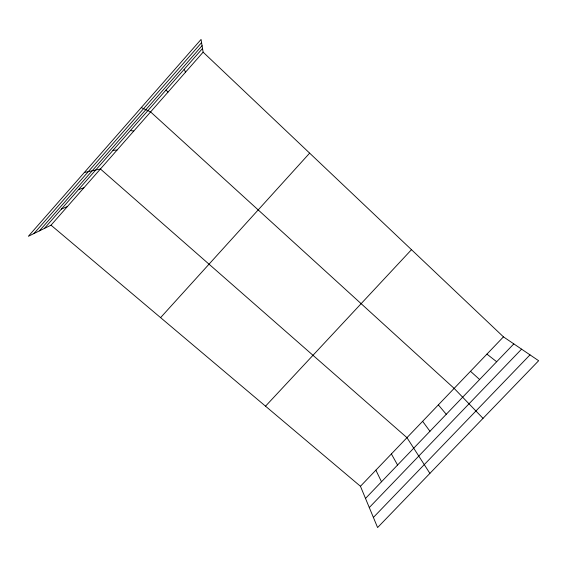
<?xml version="1.0" encoding="UTF-8"?>
<svg xmlns="http://www.w3.org/2000/svg" width="567" height="567" viewBox="0 0 567 567"><rect width="100%" height="100%" fill="white"/><g stroke="black" fill="none" stroke-linecap="round" stroke-linejoin="round"><path stroke-width="0.85" d="M33.963 233.54L201.576 42.603M39.414 230.868L202.072 45.665M44.403 228.423L202.525 48.457M51.023 225.177L203.128 52.164L201.058 39.449L28.35 236.297L51.023 225.177L360.449 486.273L377.594 527.551L538.65 360.725L503.453 336.862L203.128 52.164M160.596 317.626L309.646 153.133M265.526 406.178L411.486 249.678M360.449 486.273L503.453 336.862M365.502 498.443L513.815 343.885M369.287 507.55L521.576 349.144M373.391 517.437L530.003 354.864M61.42 209.06L67.402 206.544M78.522 189.591L83.873 187.812M84.313 172.51L100.423 168.987L406.964 437.667L429.892 473.381M113.01 150.333L117.057 150.064M130.403 130.545L133.784 131.041M141.282 107.581L150.595 111.919L454.146 388.381L483.02 418.347M486.94 354.12L496.671 361.746M470.504 371.293L479.618 379.521M165.996 90.04L168.016 92.109M438.341 404.888L446.257 414.286M422.621 421.316L429.949 431.281M391.386 453.947L397.573 465.025M375.878 470.149L381.499 481.773M184.211 69.309L185.522 72.186"/></g></svg>
